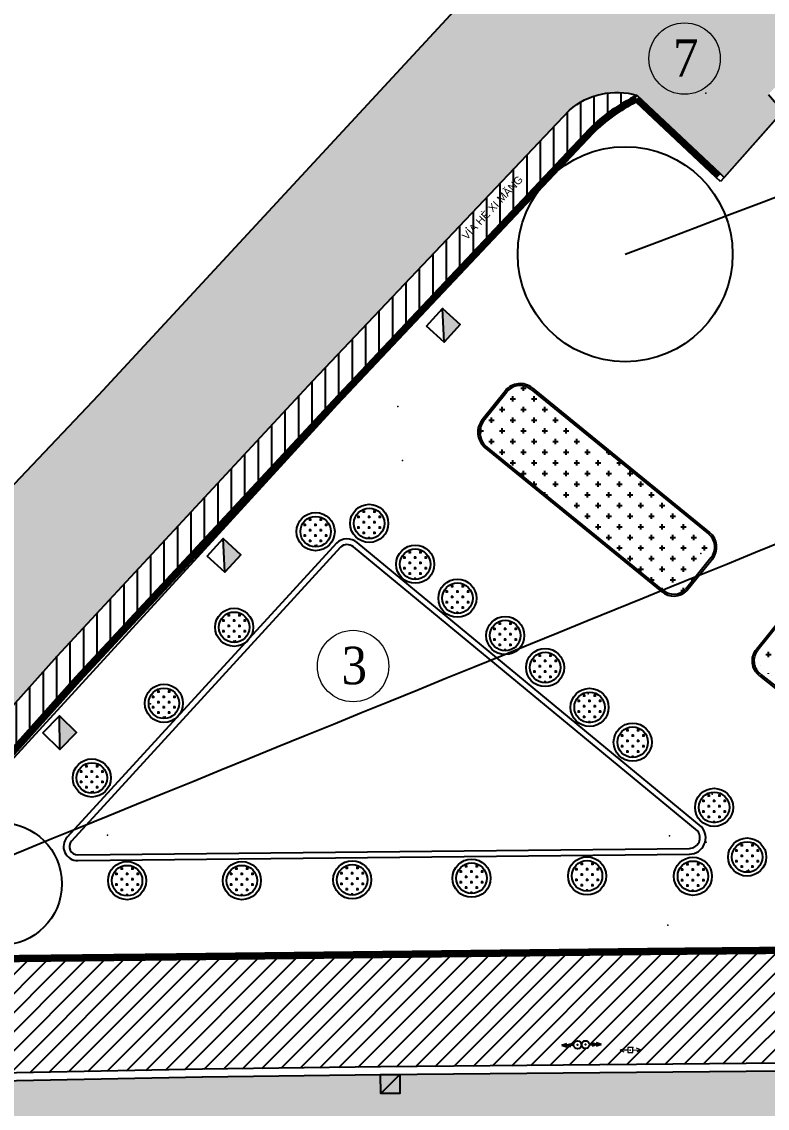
# Model space of a CAD drawing. Header units: millimetres. Extents: x -235021 to 808813, y -1893235 to 860440.
# Drawn here: x 364642 to 403757, y -1718664 to -1661699 of the extents above; entities that cross this region are included whole.
import ezdxf

# ---------------------------------------------------------------- set-up
doc = ezdxf.new("R2010")
doc.units = ezdxf.units.MM
doc.header["$LTSCALE"] = 100
doc.layers.get('0').update_dxf_attribs({"lineweight": 9})
for name, color, linetype in [('0-khung', 7, 'Continuous'), ('BO VIA', 3, 'Continuous'), ('CAODO', 7, 'Continuous'), ('CHU', 2, 'Continuous'), ('GACH VIA HE', 3, 'Continuous'), ('HIEN', 7, 'Continuous'), ('HO GA', 4, 'Continuous'), ('LE DUONG', 1, 'Continuous')]:
    doc.layers.add(name, color=color, linetype=linetype)
doc.layers.add('CAY CAU', color=91, linetype='Continuous', lineweight=15)
doc.layers.add('diem', color=2, linetype='Continuous', lineweight=0)
doc.styles.add('1.5 mm Times New Roman', font='times.ttf', dxfattribs={"width": 0.9})
doc.styles.add('GHICHU', font='', dxfattribs={"height": 2})
doc.styles.get('GHICHU').set_extended_font_data('VNI-Helve-Condense')
pattern_1 = [(0, (-1446.9, -17919.6), (558.8, 558.8), [279.4, -838.2]), (90, (-1307.2, -18059.3), (-558.8, 558.8), [279.4, -838.2])]

# ---------------------------------------------------------------- blocks, each defined once
blk = doc.blocks.new('DVHTHE')
for p, q in [((-1.4, 0), (-0.87, 0.24)), ((-0.35, 0), (-1.4, 0)), ((-1.4, 0), (-0.87, -0.23)), ((0.35, 0), (1.4, 0)), ((1.4, 0), (0.87, 0.24)), ((1.4, 0), (0.87, -0.23))]:
    blk.add_line(p, q)
blk.add_lwpolyline([(-0.35, -0.35), (0.35, -0.35), (0.35, 0.35), (-0.35, 0.35)], close=True)
blk.add_point((0, 0))
blk = doc.blocks.new('DDTT1')
for p, q in [((-1.8, -0.01), (-1.22, 0.17)), ((-1.31, -0.01), (-0.77, 0.15)), ((2.2, -0.01), (1.67, 0.15)), ((2.7, -0.01), (2.12, 0.17)), ((-1.8, -0.01), (-1.22, -0.2)), ((-0.45, -0.01), (-1.8, -0.01)), ((-1.31, -0.01), (-0.77, -0.18)), ((1.35, -0.01), (2.7, -0.01)), ((2.2, -0.01), (1.67, -0.18)), ((2.7, -0.01), (2.12, -0.2))]:
    blk.add_line(p, q)
for centre in [(0, 0), (0.9, 0)]:
    blk.add_circle(centre, 0.45)
for p in [(0, 0), (0.9, 0)]:
    blk.add_point(p)
blk = doc.blocks.new('evtrter')
at = {"layer": 'diem'}
blk.add_point((457389, -1670633), dxfattribs=at)
at = {"layer": 'GACH VIA HE'}
for p, q in [((445995, -1663689), (447219, -1662165)), ((448486, -1662033), (457795, -1669605)), ((448549, -1661955), (457858, -1669528)), ((457927, -1670870), (456593, -1672518)), ((458005, -1670932), (456667, -1672585))]:
    blk.add_line(p, q, dxfattribs=at)
for points in [[(447141, -1662102), (445917, -1663626)], [(446029, -1665061), (455342, -1672641)], [(455400, -1672559), (446093, -1664984)]]:
    blk.add_lwpolyline(points, dxfattribs=at)
for centre, radius, start, end in [((447918, -1662731), 1000, 50.8741, 141.0172), ((447918, -1662731), 900, 50.8741, 141.0172), ((446780, -1664281), 1083, 142.8124, 226.1108), ((446780, -1664281), 984, 143.006, 225.6425), ((457227, -1670303), 900, 321.0172, 50.8741), ((457227, -1670303), 1000, 321.0172, 50.8741), ((455973, -1671866), 1000, 230.4428, 313.9632), ((455973, -1671866), 900, 230.4428, 313.5811)]:
    blk.add_arc(centre, radius, start, end, dxfattribs=at)

msp = doc.modelspace()

# ---------------------------------------------------------------- hatches: boundary and pattern name
at = {"layer": 'BO VIA'}
h = msp.add_hatch(dxfattribs=at)
h.set_pattern_fill('AR-SAND', color=253, scale=44, style=0)
h.set_pattern_definition([(37.5, (-1446.9, -17919.6), (-70.4014, 2153.4182), [0, -1698.752, 0, -1899.92, 0, -1816.1]), (7.5, (-1447, -17919.6), (1977.9024, 3154.0304), [0, -916.432, 0, -1531.112, 0, -586.74]), (327.5, (-2821.5, -17919.6), (3480.3664, 6.3236), [0, -558.8, 0, -2011.68, 0, -2626.36]), (317.5, (-2821.5, -17919.6), (3359.6484, 980.889), [0, -279.4, 0, -1318.768, 0, -1508.76])])
h.paths.add_polyline_path([(419495.3, -1652688.7), (440613.7, -1670179.2), (461825.8, -1687501.9), (483250.2, -1705140.3, -0.1157158), (484205.9, -1706271.3, -0.1383604), (484544.8, -1708443.2, -0.0797839), (483933.8, -1711446.2, -0.0983745), (481960.5, -1714306.5, -0.2164463), (478896, -1716177.8), (461328.8, -1716608.9), (440758.1, -1716662.8), (419911.7, -1716555.9), (383473.5, -1716893.9), (374131, -1717020.6), (351937.5, -1717454, -0.2020654), (350095, -1716637.4), (352569, -1711798.2, -0.0227819), (354975.2, -1708472.2), (358324.6, -1704166.5), (361392.5, -1700664.2), (366496.9, -1694955.5), (379915, -1680526.3), (393377.2, -1666332.9, -0.2566995), (396936, -1665558.8), (401502.1, -1669858.9), (404569.8, -1666391.3), (403813, -1665505.9), (415991.3, -1652944.7, -0.3570559)], flags=16)
edge = h.paths.add_edge_path()
edge.add_line((330851.7, -1721029.6), (332236.1, -1725683.4))
edge.add_line((332236.1, -1725683.4), (335503.7, -1725634))
edge.add_line((335503.7, -1725634), (352059.3, -1725453.1))
edge.add_line((352059.3, -1725453.1), (374263.4, -1725019.5))
edge.add_line((374263.4, -1725019.5), (383564.8, -1724893.4))
edge.add_line((383564.8, -1724893.4), (419928.3, -1724556.1))
edge.add_line((419928.3, -1724556.1), (440748.1, -1724662.8))
edge.add_line((440748.1, -1724662.8), (461437.4, -1724608.6))
edge.add_line((461437.4, -1724608.6), (479075.5, -1724175.8))
edge.add_line((479075.5, -1724175.8), (502537.7, -1723773.6))
edge.add_line((502537.7, -1723773.6), (503952.4, -1719018.2))
edge.add_line((503952.4, -1719018.2), (502887.2, -1715437.7))
edge.add_arc((504620, -1710164.6), 5550.6, 222.37254, 251.80915, ccw=False)
edge.add_line((500519.4, -1713905.4), (488277.6, -1703639.9))
edge.add_line((488277.6, -1703639.9), (464516.4, -1683975.9))
edge.add_line((464516.4, -1683975.9), (443413.4, -1666716.3))
edge.add_line((443413.4, -1666716.3), (417303.1, -1645338.1))
edge.add_line((417303.1, -1645338.1), (416896.5, -1642868.3))
edge.add_line((416896.5, -1642868.3), (420886.8, -1637423.3))
edge.add_line((420886.8, -1637423.3), (423519.8, -1634653.5))
edge.add_line((423519.8, -1634653.5), (421078.5, -1632399.8))
edge.add_line((421078.5, -1632399.8), (415711.8, -1638045.4))
edge.add_line((415711.8, -1638045.4), (414038.6, -1639820.6))
edge.add_line((414038.6, -1639820.6), (411777.1, -1640665.2))
edge.add_line((411777.1, -1640665.2), (409136.8, -1638459.1))
edge.add_line((409136.8, -1638459.1), (392914, -1655319.4))
edge.add_line((392914, -1655319.4), (389076.9, -1659214.1))
edge.add_line((389076.9, -1659214.1), (368661.7, -1681276.2))
edge.add_line((368661.7, -1681276.2), (344003.3, -1707276.6))
edge.add_line((344003.3, -1707276.6), (335736, -1717229.5))
edge.add_line((335736, -1717229.5), (335399.5, -1717634.6))
edge.add_line((335399.5, -1717634.6), (331845.7, -1717688.4))
edge.add_line((331845.7, -1717688.4), (330851.7, -1721029.6))
h = msp.add_hatch(dxfattribs=at)
h.set_pattern_fill('ANSI31', color=253, scale=222, angle=45, style=0)
h.set_pattern_definition([(90, (-1446.9, -17919.6), (-704.85, 1e-13), [])])
h.paths.add_polyline_path([(394406.8, -1667334.2, -0.0894754), (396936, -1665558.8, 0.2566995), (393377.2, -1666332.9), (379915, -1680526.3), (366496.9, -1694955.5), (361392.5, -1700664.2), (358324.6, -1704166.5), (354975.2, -1708472.2, 0.0007226), (354894.3, -1708574.3), (355899.7, -1709356.5), (359494, -1705122.8), (362497.7, -1701600.7), (367461.1, -1696065.7), (380970.2, -1681565.9)])
h = msp.add_hatch(dxfattribs=at)
h.set_pattern_fill('ANSI31', color=253, scale=222, style=0)
h.set_pattern_definition([(45, (-1446.9, -17919.6), (-498.40421, 498.40421), [])])
h.paths.add_polyline_path([(445322.6, -1712382.8), (445251.1, -1710119.1), (444851.3, -1710125, -0.3525569), (444408.6, -1710582.1), (437112.7, -1710698.9, -0.3591066), (436654.2, -1710244), (397481.8, -1710589.3), (372769.2, -1710866.6), (357914.3, -1711015.9, -0.3167548), (355899.7, -1709356.5), (354894.3, -1708574.3, 0.022059), (352569, -1711798.2), (350095, -1716637.4), (350386.3, -1716363.3, 0.2012033), (351937.6, -1717053.9), (374123.2, -1716620.6), (383468.9, -1716493.9), (419910.9, -1716155.9), (440758.6, -1716262.8), (441430.4, -1716261, 0.4002894)])
edge = h.paths.add_edge_path(flags=16)
edge.add_ellipse((394218.5, -1715327.3), major_axis=(-2.4, 207.3), ratio=1, start_angle=92.13014, end_angle=269.37231, ccw=False)
edge.add_ellipse((393804, -1715337.5), major_axis=(-3.4, 207.3), ratio=1, start_angle=91.83613, end_angle=269.0783, ccw=False)
edge.add_ellipse((393804, -1715337.5), major_axis=(-3.4, 207.3), ratio=1, start_angle=-88.16387, end_angle=91.83613, ccw=False)
edge.add_ellipse((394218.5, -1715327.3), major_axis=(-2.4, 207.3), ratio=1, start_angle=269.37231, end_angle=449.37231, ccw=False)
at = {"layer": 'GACH VIA HE'}
h = msp.add_hatch(dxfattribs=at)
h.set_pattern_fill('CROSS', color=66, scale=88, style=0)
h.set_pattern_definition(pattern_1)
h.paths.add_polyline_path([(391361.2, -1680974.7, 0.4149451), (390093.6, -1681106.7), (388869.6, -1682631, 0.3770533), (388967.6, -1683926.1), (398284.8, -1691509.5, 0.3754225), (399468.3, -1691459.3), (400802, -1689811.4, 0.4134824), (400670.3, -1688547)])
h = msp.add_hatch(dxfattribs=at)
h.set_pattern_fill('CROSS', color=66, scale=44, style=0)
h.set_pattern_definition([(0, (-44399.38, -7061.03), (279.4, 279.4), [139.7, -419.1]), (90, (-44329.53, -7130.88), (-279.4, 279.4), [139.7, -419.1])])
edge = h.paths.add_edge_path()
edge.add_arc((382872.9, -1688000), 800, 0, 360)
h = msp.add_hatch(dxfattribs=at)
h.set_pattern_fill('CROSS', color=66, scale=44, style=0)
h.set_pattern_definition([(0, (-47210.83, -7492.2), (279.4, 279.4), [139.7, -419.1]), (90, (-47140.98, -7562.06), (-279.4, 279.4), [139.7, -419.1])])
edge = h.paths.add_edge_path()
edge.add_arc((380061.5, -1688431.2), 800, 0, 360)
h = msp.add_hatch(dxfattribs=at)
h.set_pattern_fill('CROSS', color=66, scale=44, style=0)
h.set_pattern_definition([(0, (-41986.17, -9202.48), (279.4, 279.4), [139.7, -419.1]), (90, (-41916.32, -9272.33), (-279.4, 279.4), [139.7, -419.1])])
edge = h.paths.add_edge_path()
edge.add_arc((385286.1, -1690141.4), 800, 0, 360)
h = msp.add_hatch(dxfattribs=at)
h.set_pattern_fill('CROSS', color=66, scale=44, style=0)
h.set_pattern_definition([(0, (-39771.77, -10983.72), (279.4, 279.4), [139.7, -419.1]), (90, (-39701.92, -11053.57), (-279.4, 279.4), [139.7, -419.1])])
edge = h.paths.add_edge_path()
edge.add_arc((387500.5, -1691922.7), 800, 0, 360)
h = msp.add_hatch(dxfattribs=at)
h.set_pattern_fill('CROSS', color=66, scale=44, style=0)
h.set_pattern_definition([(0, (-51484.79, -12506.94), (279.4, 279.4), [139.7, -419.1]), (90, (-51414.94, -12576.8), (-279.4, 279.4), [139.7, -419.1])])
edge = h.paths.add_edge_path()
edge.add_arc((375787.5, -1693445.9), 800, 0, 360)
h = msp.add_hatch(dxfattribs=at)
h.set_pattern_fill('CROSS', color=66, scale=88, style=0)
h.set_pattern_definition(pattern_1)
h.paths.add_polyline_path([(405972, -1692732, 0.4149451), (404704.5, -1692864), (403480.5, -1694388.3, 0.3770533), (403578.4, -1695683.4), (412895.7, -1703266.8, 0.3754225), (414079.2, -1703216.6), (415412.9, -1701568.7, 0.4134824), (415281.2, -1700304.3)])
h = msp.add_hatch(dxfattribs=at)
h.set_pattern_fill('CROSS', color=66, scale=44, style=0)
h.set_pattern_definition([(0, (-37262.88, -12940.92), (279.4, 279.4), [139.7, -419.1]), (90, (-37193.03, -13010.77), (-279.4, 279.4), [139.7, -419.1])])
edge = h.paths.add_edge_path()
edge.add_arc((390009.4, -1693879.9), 800, 0, 360)
h = msp.add_hatch(dxfattribs=at)
h.set_pattern_fill('CROSS', color=66, scale=44, style=0)
h.set_pattern_definition([(0, (-35172.12, -14618), (279.4, 279.4), [139.7, -419.1]), (90, (-35102.27, -14687.84), (-279.4, 279.4), [139.7, -419.1])])
edge = h.paths.add_edge_path()
edge.add_arc((392100.2, -1695556.9), 800, 0, 360)
h = msp.add_hatch(dxfattribs=at)
h.set_pattern_fill('CROSS', color=66, scale=44, style=0)
h.set_pattern_definition([(0, (-55169.33, -16493.7), (279.4, 279.4), [139.7, -419.1]), (90, (-55099.48, -16563.56), (-279.4, 279.4), [139.7, -419.1])])
edge = h.paths.add_edge_path()
edge.add_arc((372103, -1697432.7), 800, 0, 360)
h = msp.add_hatch(dxfattribs=at)
h.set_pattern_fill('CROSS', color=66, scale=44, style=0)
h.set_pattern_definition([(0, (-32838.12, -16706.92), (279.4, 279.4), [139.7, -419.1]), (90, (-32768.27, -16776.77), (-279.4, 279.4), [139.7, -419.1])])
edge = h.paths.add_edge_path()
edge.add_arc((394434.2, -1697645.9), 800, 0, 360)
h = msp.add_hatch(dxfattribs=at)
h.set_pattern_fill('CROSS', color=66, scale=44, style=0)
h.set_pattern_definition([(0, (-30576.23, -18532.99), (279.4, 279.4), [139.7, -419.1]), (90, (-30506.38, -18602.84), (-279.4, 279.4), [139.7, -419.1])])
edge = h.paths.add_edge_path()
edge.add_arc((396696.1, -1699471.9), 800, 0, 360)
h = msp.add_hatch(dxfattribs=at)
h.set_pattern_fill('CROSS', color=66, scale=44, style=0)
h.set_pattern_definition([(0, (-58952.63, -20408.26), (279.4, 279.4), [139.7, -419.1]), (90, (-58882.78, -20478.1), (-279.4, 279.4), [139.7, -419.1])])
edge = h.paths.add_edge_path()
edge.add_arc((368319.7, -1701347.2), 800, 0, 360)
h = msp.add_hatch(dxfattribs=at)
h.set_pattern_fill('CROSS', color=66, scale=44, style=0)
h.set_pattern_definition([(0, (-26305.64, -21949.57), (279.4, 279.4), [139.7, -419.1]), (90, (-26235.79, -22019.42), (-279.4, 279.4), [139.7, -419.1])])
edge = h.paths.add_edge_path()
edge.add_arc((400966.7, -1702888.5), 800, 0, 360)
h = msp.add_hatch(dxfattribs=at)
h.set_pattern_fill('CROSS', color=66, scale=44, style=0)
h.set_pattern_definition([(0, (-24571.22, -24553.8), (279.4, 279.4), [139.7, -419.1]), (90, (-24501.37, -24623.65), (-279.4, 279.4), [139.7, -419.1])])
edge = h.paths.add_edge_path()
edge.add_arc((402701.1, -1705492.8), 800, 0, 360)
h = msp.add_hatch(dxfattribs=at)
h.set_pattern_fill('CROSS', color=66, scale=44, style=0)
h.set_pattern_definition([(0, (-57102.56, -25788.92), (279.4, 279.4), [139.7, -419.1]), (90, (-57032.71, -25858.77), (-279.4, 279.4), [139.7, -419.1])])
edge = h.paths.add_edge_path()
edge.add_arc((370169.7, -1706727.9), 800, 0, 360)
h = msp.add_hatch(dxfattribs=at)
h.set_pattern_fill('CROSS', color=66, scale=44, style=0)
h.set_pattern_definition([(0, (-51078.13, -25788.92), (279.4, 279.4), [139.7, -419.1]), (90, (-51008.28, -25858.77), (-279.4, 279.4), [139.7, -419.1])])
edge = h.paths.add_edge_path()
edge.add_arc((376194.2, -1706727.9), 800, 0, 360)
h = msp.add_hatch(dxfattribs=at)
h.set_pattern_fill('CROSS', color=66, scale=44, style=0)
h.set_pattern_definition([(0, (-45290.42, -25747.77), (279.4, 279.4), [139.7, -419.1]), (90, (-45220.57, -25817.62), (-279.4, 279.4), [139.7, -419.1])])
edge = h.paths.add_edge_path()
edge.add_arc((381981.9, -1706686.7), 800, 0, 360)
h = msp.add_hatch(dxfattribs=at)
h.set_pattern_fill('CROSS', color=66, scale=44, style=0)
h.set_pattern_definition([(0, (-39030.36, -25664.6), (279.4, 279.4), [139.7, -419.1]), (90, (-38960.51, -25734.46), (-279.4, 279.4), [139.7, -419.1])])
edge = h.paths.add_edge_path()
edge.add_arc((388241.9, -1706603.6), 800, 0, 360)
h = msp.add_hatch(dxfattribs=at)
h.set_pattern_fill('CROSS', color=66, scale=44, style=0)
h.set_pattern_definition([(0, (-32970.27, -25542.62), (279.4, 279.4), [139.7, -419.1]), (90, (-32900.42, -25612.47), (-279.4, 279.4), [139.7, -419.1])])
edge = h.paths.add_edge_path()
edge.add_arc((394302, -1706481.6), 800, 0, 360)
h = msp.add_hatch(dxfattribs=at)
h.set_pattern_fill('CROSS', color=66, scale=44, style=0)
h.set_pattern_definition([(0, (-27415.66, -25560.8), (279.4, 279.4), [139.7, -419.1]), (90, (-27345.8, -25630.64), (-279.4, 279.4), [139.7, -419.1])])
edge = h.paths.add_edge_path()
edge.add_arc((399856.6, -1706499.8), 800, 0, 360)
at = {"layer": 'HIEN'}
h = msp.add_hatch(color=256, dxfattribs=at)
h.dxf.hatch_style = 1
h.paths.add_polyline_path([(384482.7, -1717884.6), (384473.4, -1716884.6), (383482.7, -1717893.8)])
at = {"layer": 'HO GA'}
h = msp.add_hatch(color=256, dxfattribs=at)
h.dxf.hatch_style = 1
h.paths.add_polyline_path([(386800.3, -1678498.4), (387646, -1677577.9), (386725.6, -1676732.2)])
h = msp.add_hatch(color=256, dxfattribs=at)
h.dxf.hatch_style = 1
h.paths.add_polyline_path([(375290.6, -1690564.3), (376134.5, -1689642.2), (375212.4, -1688798.3)])
h = msp.add_hatch(color=256, dxfattribs=at)
h.dxf.hatch_style = 1
h.paths.add_polyline_path([(366642.7, -1699850.7), (367515.7, -1698956), (366621.1, -1698083)])

# ---------------------------------------------------------------- linework, layer by layer
at = {"layer": 'BO VIA'}
for points in [[(421078.5, -1632399.8), (415711.8, -1638045.4), (414038.6, -1639820.6), (411777.1, -1640665.2), (409136.8, -1638459.1), (392914, -1655319.4), (389076.9, -1659214.1), (368661.7, -1681276.2), (344003.3, -1707276.6), (335736, -1717229.5)], [(403813, -1665505.9), (404580.4, -1666379.3), (401502.1, -1669858.9), (396936, -1665558.8)]]:
    msp.add_lwpolyline(points, dxfattribs=at)
msp.add_lwpolyline([(350095, -1716637.4), (352569, -1711798.2, -0.0227819), (354975.2, -1708472.2), (358324.6, -1704166.5), (361392.5, -1700664.2), (366496.9, -1694955.5), (379915, -1680526.3), (393377.2, -1666332.9, -0.2566995), (396936, -1665558.8, -3.6125409)], format="xyb", dxfattribs=at)
msp.add_lwpolyline([(374123.2, -1716620.6), (351937.6, -1717053.9, -0.2012033), (350386.3, -1716363.3), (350095, -1716637.4, 0.2020654), (351937.5, -1717454), (374131, -1717020.6), (383473.5, -1716893.9), (419911.7, -1716555.9), (440758.1, -1716662.8), (461328.8, -1716608.9), (478896, -1716177.8, 0.2164463), (481960.5, -1714306.5), (481629.6, -1714081.9, -0.2151838), (478866.3, -1715778.4), (461319, -1716209), (440758.6, -1716262.8), (419910.9, -1716155.9), (383468.9, -1716493.9)], format="xyb", close=True, dxfattribs=at)
at = {"layer": 'CAODO', "color": 253}
msp.add_lwpolyline([(443477.5, -1675131.6), (417587, -1653934.8), (415182.3, -1655112.2), (404779.4, -1666154.4), (401502.1, -1669858.9), (396936, -1665558.8), (394406.8, -1667334.2), (355899.7, -1709356.5), (356644.2, -1710505.3), (357914.3, -1711015.9), (445250.3, -1710052.1)], dxfattribs=at)
at = {"layer": 'CAY CAU', "color": 253}
for centre in [(399419.1, -1663630.8), (382026.1, -1695480.5)]:
    msp.add_circle(centre, 1874.3, dxfattribs=at)
at = {"layer": 'diem'}
for p in [(396936, -1665558.8), (400526.3, -1665442.4), (393377.2, -1666332.9), (401502.1, -1669858.9), (386735.5, -1676741.2), (387646, -1677577.9), (379915, -1680526.3), (368661.7, -1681276.2), (380970.2, -1681565.9), (384378.3, -1681869.7), (384619.1, -1684699.1), (375212.4, -1688798.3), (380132, -1689134.7), (381155.7, -1689032.8), (400263.7, -1689574.5), (376134.5, -1689642.2), (375858.1, -1694149.5), (366496.9, -1694955.5), (390463.4, -1695788.5), (367461.1, -1696065.7), (374841.5, -1695925.5), (394363.6, -1696942.3), (371396.2, -1697454), (366621.1, -1698083), (372173.5, -1698136.3), (368390.2, -1702050.8), (400856.9, -1702203.4), (369145.5, -1704346), (398632, -1704377.6), (400303, -1703905.5), (367026.6, -1704456.5), (400543.1, -1704707), (399678, -1705337.3), (367589, -1705671.5), (398538.7, -1709066.8), (397481.8, -1710589.3), (372769.2, -1710866.6), (393596.9, -1715347.6), (396702, -1715475.9), (383473.5, -1716893.9), (374131, -1717020.6)]:
    msp.add_point(p, dxfattribs=at)
at = {"layer": 'GACH VIA HE'}
for p, q in [((391361.2, -1680974.7), (400670.3, -1688547)), ((391424.3, -1680897.1), (400733.4, -1688469.4)), ((388869.6, -1682631), (390093.6, -1681106.7)), ((400802, -1689811.4), (399468.3, -1691459.3)), ((400879.7, -1689874.3), (399542.1, -1691527.2))]:
    msp.add_line(p, q, dxfattribs=at)
for points in [[(390015.9, -1681043.8), (388791.9, -1682568.1)], [(388903.9, -1684003.2), (398216.6, -1691583)], [(398274.7, -1691501.3), (388967.6, -1683926.1)]]:
    msp.add_lwpolyline(points, dxfattribs=at)
for centre, radius in [((382872.9, -1688000), 1000), ((382872.9, -1688000), 800), ((380061.5, -1688431.2), 1000), ((380061.5, -1688431.2), 800), ((385286.1, -1690141.4), 1000), ((385286.1, -1690141.4), 800), ((387500.5, -1691922.7), 1000), ((387500.5, -1691922.7), 800), ((375787.5, -1693445.9), 1000), ((375787.5, -1693445.9), 800), ((390009.4, -1693879.9), 1000), ((390009.4, -1693879.9), 800), ((392100.2, -1695556.9), 1000), ((392100.2, -1695556.9), 800), ((372103, -1697432.7), 1000), ((372103, -1697432.7), 800), ((394434.2, -1697645.9), 1000), ((394434.2, -1697645.9), 800), ((396696.1, -1699471.9), 1000), ((396696.1, -1699471.9), 800), ((368319.7, -1701347.2), 1000), ((368319.7, -1701347.2), 800), ((400966.7, -1702888.5), 1000), ((400966.7, -1702888.5), 800), ((402701.1, -1705492.8), 1000), ((402701.1, -1705492.8), 800), ((394302, -1706481.6), 1000), ((399856.6, -1706499.8), 1000), ((370169.7, -1706727.9), 1000), ((370169.7, -1706727.9), 800), ((376194.2, -1706727.9), 1000), ((376194.2, -1706727.9), 800), ((381981.9, -1706686.7), 1000), ((381981.9, -1706686.7), 800), ((388241.9, -1706603.6), 1000), ((388241.9, -1706603.6), 800), ((394302, -1706481.6), 800), ((399856.6, -1706499.8), 800)]:
    msp.add_circle(centre, radius, dxfattribs=at)
for centre, radius, start, end in [((390793.2, -1681672.9), 1000, 50.87415, 141.01722), ((390793.2, -1681672.9), 900, 50.87415, 141.01722), ((389654.7, -1683222.7), 1083, 142.81236, 226.11077), ((389655.2, -1683222.8), 983.6, 143.00601, 225.64248), ((400102.4, -1689245.2), 900, 321.01722, 50.87415), ((400102.4, -1689245.2), 1000, 321.01722, 50.87415), ((398847.9, -1690807.4), 1000, 230.44275, 313.96323), ((398847.9, -1690807.4), 900, 230.44275, 313.58114)]:
    msp.add_arc(centre, radius, start, end, dxfattribs=at)
at = {"layer": 'HIEN'}
for p, q in [((401283.7, -1669653.2), (401078.1, -1669871.6)), ((401296.5, -1670077.3), (401078.1, -1669871.6)), ((401502.1, -1669858.9), (401283.7, -1669653.2)), ((401502.1, -1669858.9), (401296.5, -1670077.3)), ((383482.7, -1717893.8), (384473.4, -1716884.6))]:
    msp.add_line(p, q, dxfattribs=at)
for points in [[(401283.7, -1669653.2), (396936, -1665558.8, 0.0894754), (394406.8, -1667334.2), (380970.2, -1681565.9), (367461.1, -1696065.7), (362497.7, -1701600.7), (359494, -1705122.8), (355899.7, -1709356.5, 0.3167548), (357914.3, -1711015.9), (372769.2, -1710866.6), (397481.8, -1710589.3), (436669.8, -1710243.8)], [(401078.1, -1669871.6), (396879.9, -1665918, 0.0833197), (394622.5, -1667542.8), (381189, -1681771.1), (367682.6, -1696268.2), (362723.5, -1701798.2), (359722.5, -1705317.3), (356235.8, -1709424.2, 0.2935602), (357924.6, -1710715.8), (372766.1, -1710566.6), (397478.8, -1710289.4), (436664.9, -1709943.9)]]:
    msp.add_lwpolyline(points, format="xyb", dxfattribs=at)
at = {"layer": 'HIEN', "const_width": 300}
msp.add_lwpolyline([(401180.9, -1669762.4), (396907.5, -1665738, 0.0864434), (394514.6, -1667438.5), (381079.6, -1681668.5), (367571.9, -1696166.9), (362610.6, -1701699.5), (359608.2, -1705220.1), (356066.5, -1709391.8, 0.3057949), (357919.4, -1710865.8), (372767.7, -1710716.6), (397480.3, -1710439.4), (436668.4, -1710093.8)], format="xyb", dxfattribs=at)
at = {"layer": 'HIEN'}
msp.add_lwpolyline([(383473.5, -1716893.9), (384473.4, -1716884.6), (384482.7, -1717884.6), (383482.7, -1717893.8)], close=True, dxfattribs=at)
at = {"layer": 'HO GA'}
for p, q in [((386800.3, -1678498.4), (386725.6, -1676732.2)), ((375290.6, -1690564.3), (375212.4, -1688798.3)), ((366642.7, -1699850.7), (366621.1, -1698083))]:
    msp.add_line(p, q, dxfattribs=at)
for points in [[(385879.9, -1677652.6), (386725.6, -1676732.2), (387646, -1677577.9), (386800.3, -1678498.4)], [(374368.5, -1689720.4), (375212.4, -1688798.3), (376134.5, -1689642.2), (375290.6, -1690564.3)], [(365748.1, -1698977.7), (366621.1, -1698083), (367515.7, -1698956), (366642.7, -1699850.7)]]:
    msp.add_lwpolyline(points, close=True, dxfattribs=at)
at = {"layer": 'LE DUONG'}
msp.add_lwpolyline([(367589, -1705671.5), (399678, -1705337.3, 0.6472207), (400303, -1703905.5), (382235.2, -1689000.8, 0.3760505), (381155.7, -1689032.8), (367026.6, -1704456.5, 0.6660735), (367589, -1705671.5, 5.1240672)], format="xyb", dxfattribs=at)
msp.add_lwpolyline([(367581.2, -1705371.5), (399674.9, -1705037.3, 0.6349865), (400093.6, -1704121.7), (382044.3, -1689232.3, 0.3702017), (381367.9, -1689245.4), (367247.8, -1704659.2, 0.6691174)], format="xyb", close=True, dxfattribs=at)
at = {"layer": 'LE DUONG', "color": 253}
for centre, radius in [((396302.4, -1673886.8), 5636.3), ((363535.7, -1706900.9), 3211.9)]:
    msp.add_circle(centre, radius, dxfattribs=at)
for points in [[(396302.4, -1673886.8), (549523.2, -1632281), (477379.6, -1705881)], [(360324, -1706929.6), (549304.6, -1630053)]]:
    msp.add_spline(points, degree=3, dxfattribs=at)
at = {"layer": 'LE DUONG'}
msp.add_point((402771.6, -1706196.3), dxfattribs=at)

# ---------------------------------------------------------------- block references
at = {"xscale": 384.00000009057, "yscale": 384, "zscale": 384.0000000000001, "rotation": 0.6232739360700843}
msp.add_blockref('DVHTHE', (396570.6, -1715612.1), dxfattribs=at)
at = {"layer": 'CHU', "color": 253, "xscale": -1, "rotation": 102.4720160373701}
msp.add_blockref('evtrter', (-1316253.9, -1616952.2), dxfattribs=at)
at = {"layer": 'HIEN', "xscale": 460.7999999390486, "yscale": 460.7999999523163, "zscale": 460.7999999999999, "rotation": 1.405616552823715}
msp.add_blockref('DDTT1', (393804, -1715337.5), dxfattribs=at)

# ---------------------------------------------------------------- texts
at = {"insert": (387704.2, -1672893.4), "char_height": 400, "width": 4617.904, "attachment_point": 1, "rotation": 46.77484, "style": 'GHICHU'}
msp.add_mtext('{\\fArial|b0|i0|c0|p34;VỈA HÈ XI MĂNG}', dxfattribs=at)
at = {"layer": '0-khung', "style": '1.5 mm Times New Roman', "width": 0.9}
for s, p in [('7', (398813.7, -1664581.9)), ('3', (381420.7, -1696431.6))]:
    msp.add_text(s, height=1966.4, dxfattribs=at).set_placement(p)

doc.saveas('drawing.dxf')
